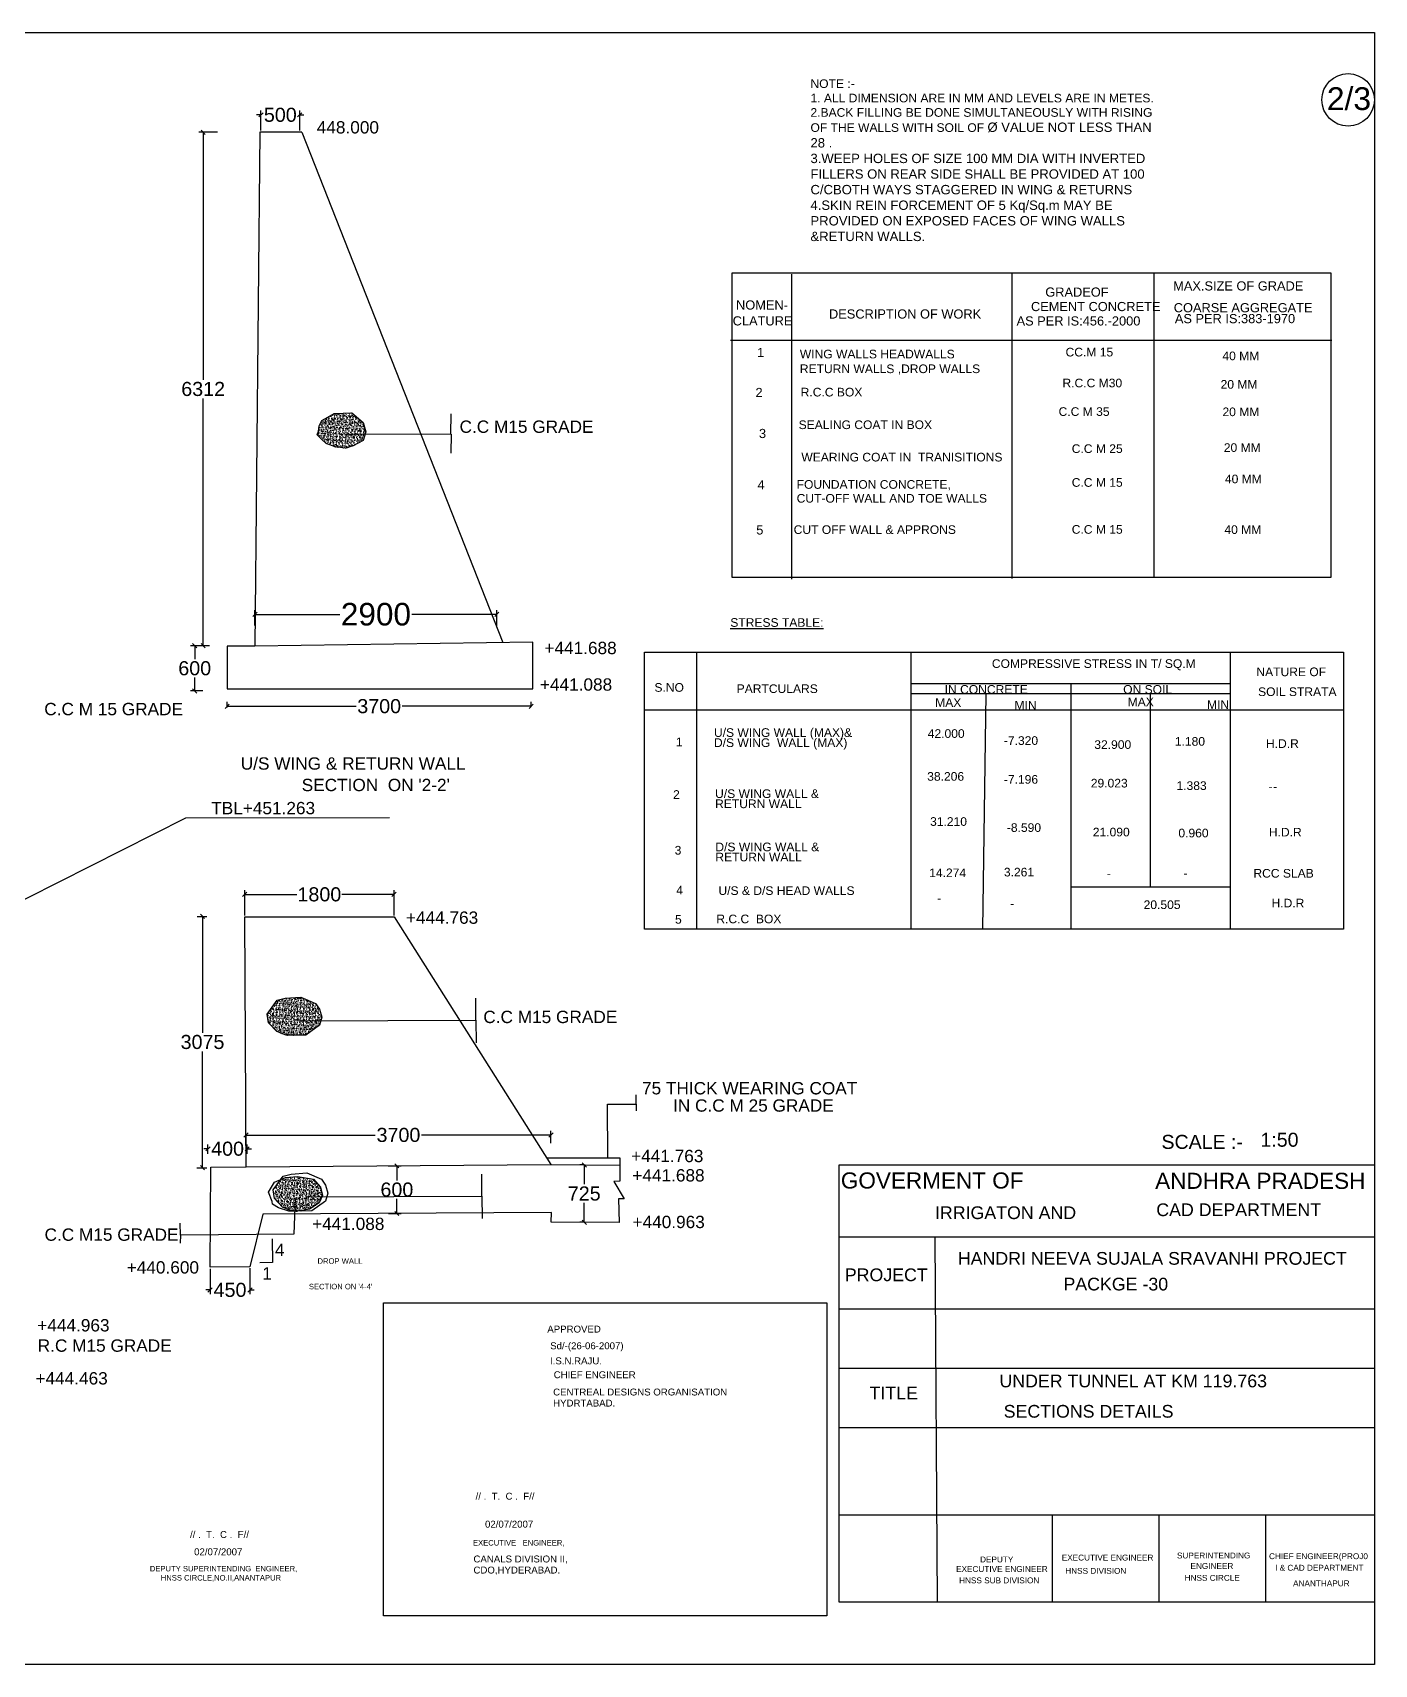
# Model space of a CAD drawing. Header units: metres. Extents: x -25.5 to 72.6, y 145.8 to 215.3.
# Drawn here: x 15.5 to 72.6, y 145.8 to 215.3 of the extents above; entities that cross this region are included whole.
import ezdxf

# ---------------------------------------------------------------- set-up
doc = ezdxf.new("R2010")
doc.units = ezdxf.units.M
doc.header["$MEASUREMENT"] = 0
doc.layers.add('DRAWING', color=7, linetype='Continuous')
doc.styles.get("Standard").update_dxf_attribs({"font": 'arial.ttf'})
doc.dimstyles.get("Standard").update_dxf_attribs({"dimtxt": 0.35, "dimasz": 0.18, "dimexe": 0.18, "dimexo": 0.0625, "dimgap": 0.09, "dimtad": 0, "dimtih": 1, "dimtoh": 1, "dimdec": 4, "dimzin": 0, "dimdsep": 46, "dimtxsty": 'Standard', "dimblk": 'OBLIQUE', "dimcen": 0.09, "dimadec": 0, "dimazin": 0, "dimtfac": 1, "dimtdec": 4, "dimtofl": 0, "dimtmove": 0, "dimatfit": 3, "dimfxl": 1, "dimtolj": 1, "dimtzin": 0, "dimarcsym": 0})
pattern_1 = [(50, (0, 0), (0.17931505, -0.01568803), [0.01875, -0.20625]), (355, (0, 0), (-0.03468783, 0.18804803), [0.015, -0.165]), (100.45144, (0.01494, -0.0013), (0.14462721, 0.17236), [0.01593505, -0.17528553]), (46.1842, (0, 0.05), (0.26681033, -0.04137982), [0.028125, -0.309375]), (96.63564, (0.02223, 0.04655), (0.2336655, 0.24352965), [0.0239026, -0.26292844]), (351.18416, (0, 0.05), (0.2336655, 0.24352965), [0.0225, -0.2475]), (21, (0.025, 0.0375), (0.14922676, -0.10065472), [0.01875, -0.20625]), (326, (0.025, 0.0375), (0.06082883, 0.18128751), [0.015, -0.165]), (71.45144, (0.03744, 0.02911), (0.2100556, 0.08063279), [0.01593505, -0.17528553]), (37.5, (0, 0), (0.003039964, 0.083223463), [0, -0.163, 0, -0.1675, 0, -0.165625]), (7.5, (0, 0), (0.065767384, 0.098602928), [0, -0.0955, 0, -0.15925, 0, -0.063125]), (327.5, (-0.05575, 0), (0.13345561, -0.005638718), [0, -0.0625, 0, -0.195, 0, -0.25875]), (317.5, (-0.08075, 0), (0.14579654, 0.025026246), [0, -0.08125, 0, -0.1295, 0, -0.18375])]

# ---------------------------------------------------------------- blocks, each defined once
blk = doc.blocks.new('_Oblique')
at = {"color": 0, "linetype": 'ByBlock', "lineweight": -2}
blk.add_line((-0.5, -0.5), (0.5, 0.5), dxfattribs=at)
blk = doc.blocks.new('*D53')
at = {"layer": 'Defpoints', "color": 0, "transparency": 16777216}
for p in [(26.832, 211.778), (25.18, 211.053), (26.832, 211.053)]:
    blk.add_point(p, dxfattribs=at)
at = {"layer": 'DRAWING', "color": 0, "lineweight": -2, "transparency": 16777216}
for p, q in [((25.18, 211.115), (25.18, 211.958)), ((26.832, 211.115), (26.832, 211.958)), ((25.18, 211.778), (25, 211.778)), ((26.832, 211.778), (27.012, 211.778))]:
    blk.add_line(p, q, dxfattribs=at)
at = {"layer": 'DRAWING', "color": 0, "lineweight": -2, "transparency": 16777216, "xscale": 0.18, "yscale": 0.18, "zscale": 0.18}
blk.add_blockref('_Oblique', (25.18, 211.778), dxfattribs=at)
at = {"layer": 'DRAWING', "color": 0, "lineweight": -2, "transparency": 16777216, "xscale": 0.18, "yscale": 0.18, "zscale": 0.18, "rotation": 180}
blk.add_blockref('_Oblique', (26.832, 211.778), dxfattribs=at)
at = {"layer": 'DRAWING', "color": 0, "transparency": 16777216, "insert": (26.006, 211.778), "char_height": 0.6, "attachment_point": 5}
blk.add_mtext('\\A1;500', dxfattribs=at)
blk = doc.blocks.new('*D54')
at = {"layer": 'Defpoints', "color": 0, "transparency": 16777216}
for p in [(23.392, 211.035), (22.723, 189.177), (23.062, 189.177)]:
    blk.add_point(p, dxfattribs=at)
at = {"layer": 'DRAWING', "color": 0, "lineweight": -2, "transparency": 16777216}
for p, q in [((23.329, 211.035), (22.543, 211.035)), ((22.723, 211.035), (22.723, 200.502)), ((22.723, 189.177), (22.723, 199.709)), ((22.999, 189.177), (22.543, 189.177))]:
    blk.add_line(p, q, dxfattribs=at)
at = {"layer": 'DRAWING', "color": 0, "lineweight": -2, "transparency": 16777216, "xscale": 0.18, "yscale": 0.18, "zscale": 0.18}
for p, rotation in [((22.723, 211.035), 90), ((22.723, 189.177), 270)]:
    blk.add_blockref('_Oblique', p, dxfattribs=dict(at, rotation=rotation))
at = {"layer": 'DRAWING', "color": 0, "transparency": 16777216, "insert": (22.723, 200.106), "char_height": 0.6, "attachment_point": 5}
blk.add_mtext('\\A1;6312', dxfattribs=at)
blk = doc.blocks.new('*D55')
at = {"layer": 'Defpoints', "color": 0, "transparency": 16777216}
for p in [(22.771, 189.177), (22.363, 187.255), (22.771, 187.255)]:
    blk.add_point(p, dxfattribs=at)
at = {"layer": 'DRAWING', "color": 0, "lineweight": -2, "transparency": 16777216}
for p, q in [((22.709, 189.177), (22.183, 189.177)), ((22.363, 189.177), (22.363, 188.612)), ((22.363, 187.255), (22.363, 187.82)), ((22.709, 187.255), (22.183, 187.255))]:
    blk.add_line(p, q, dxfattribs=at)
at = {"layer": 'DRAWING', "color": 0, "lineweight": -2, "transparency": 16777216, "xscale": 0.18, "yscale": 0.18, "zscale": 0.18}
for p, rotation in [((22.363, 189.177), 90), ((22.363, 187.255), 270)]:
    blk.add_blockref('_Oblique', p, dxfattribs=dict(at, rotation=rotation))
at = {"layer": 'DRAWING', "color": 0, "transparency": 16777216, "insert": (22.363, 188.216), "char_height": 0.6, "attachment_point": 5}
blk.add_mtext('\\A1;600', dxfattribs=at)
blk = doc.blocks.new('*D62')
at = {"layer": 'Defpoints', "color": 0, "transparency": 16777216}
for p in [(35.225, 190.514), (24.929, 189.971), (35.225, 189.961)]:
    blk.add_point(p, dxfattribs=at)
at = {"layer": 'DRAWING', "color": 0, "lineweight": -2, "transparency": 16777216}
for p, q in [((24.929, 190.034), (24.929, 190.694)), ((24.929, 190.514), (28.547, 190.514)), ((35.225, 190.514), (31.607, 190.514)), ((35.225, 190.023), (35.225, 190.694))]:
    blk.add_line(p, q, dxfattribs=at)
at = {"layer": 'DRAWING', "color": 0, "lineweight": -2, "transparency": 16777216, "xscale": 0.18, "yscale": 0.18, "zscale": 0.18, "rotation": 180}
blk.add_blockref('_Oblique', (24.929, 190.514), dxfattribs=at)
at = {"layer": 'DRAWING', "color": 0, "lineweight": -2, "transparency": 16777216, "xscale": 0.18, "yscale": 0.18, "zscale": 0.18}
blk.add_blockref('_Oblique', (35.225, 190.514), dxfattribs=at)
at = {"layer": 'DRAWING', "color": 0, "transparency": 16777216, "insert": (30.077, 190.514), "char_height": 0.6, "attachment_point": 5}
blk.add_mtext('\\A1;{\\H1.6x;2900}', dxfattribs=at)
blk = doc.blocks.new('*D56')
at = {"layer": 'Defpoints', "color": 0, "transparency": 16777216}
for p in [(23.745, 186.492), (36.684, 186.603), (36.684, 186.544)]:
    blk.add_point(p, dxfattribs=at)
at = {"layer": 'DRAWING', "color": 0, "lineweight": -2, "transparency": 16777216}
for p, q in [((23.745, 186.554), (23.745, 186.783)), ((23.745, 186.603), (29.23, 186.603)), ((36.684, 186.603), (31.199, 186.603)), ((36.684, 186.607), (36.684, 186.783))]:
    blk.add_line(p, q, dxfattribs=at)
at = {"layer": 'DRAWING', "color": 0, "lineweight": -2, "transparency": 16777216, "xscale": 0.18, "yscale": 0.18, "zscale": 0.18, "rotation": 180}
blk.add_blockref('_Oblique', (23.745, 186.603), dxfattribs=at)
at = {"layer": 'DRAWING', "color": 0, "lineweight": -2, "transparency": 16777216, "xscale": 0.18, "yscale": 0.18, "zscale": 0.18}
blk.add_blockref('_Oblique', (36.684, 186.603), dxfattribs=at)
at = {"layer": 'DRAWING', "color": 0, "transparency": 16777216, "insert": (30.215, 186.603), "char_height": 0.6, "attachment_point": 5}
blk.add_mtext('\\A1;3700', dxfattribs=at)
blk = doc.blocks.new('*D64')
at = {"layer": 'Defpoints', "color": 0, "transparency": 16777216}
for p in [(37.524, 168.349), (24.546, 167.836), (37.524, 167.946)]:
    blk.add_point(p, dxfattribs=at)
at = {"layer": 'DRAWING', "color": 0, "lineweight": -2, "transparency": 16777216}
for p, q in [((24.546, 167.898), (24.546, 168.529)), ((24.546, 168.349), (30.05, 168.349)), ((37.524, 168.349), (32.02, 168.349)), ((37.524, 168.008), (37.524, 168.529))]:
    blk.add_line(p, q, dxfattribs=at)
at = {"layer": 'DRAWING', "color": 0, "lineweight": -2, "transparency": 16777216, "xscale": 0.18, "yscale": 0.18, "zscale": 0.18, "rotation": 180}
blk.add_blockref('_Oblique', (24.546, 168.349), dxfattribs=at)
at = {"layer": 'DRAWING', "color": 0, "lineweight": -2, "transparency": 16777216, "xscale": 0.18, "yscale": 0.18, "zscale": 0.18}
blk.add_blockref('_Oblique', (37.524, 168.349), dxfattribs=at)
at = {"layer": 'DRAWING', "color": 0, "transparency": 16777216, "insert": (31.035, 168.349), "char_height": 0.6, "attachment_point": 5}
blk.add_mtext('\\A1;3700', dxfattribs=at)
blk = doc.blocks.new('*D65')
at = {"layer": 'Defpoints', "color": 0, "transparency": 16777216}
for p in [(22.4, 177.657), (22.387, 166.954), (22.695, 166.954)]:
    blk.add_point(p, dxfattribs=at)
at = {"layer": 'DRAWING', "color": 0, "lineweight": -2, "transparency": 16777216}
for p, q in [((22.463, 177.657), (22.875, 177.657)), ((22.695, 177.657), (22.695, 172.702)), ((22.695, 166.954), (22.695, 171.909)), ((22.449, 166.954), (22.875, 166.954))]:
    blk.add_line(p, q, dxfattribs=at)
at = {"layer": 'DRAWING', "color": 0, "lineweight": -2, "transparency": 16777216, "xscale": 0.18, "yscale": 0.18, "zscale": 0.18}
for p, rotation in [((22.695, 177.657), 90), ((22.695, 166.954), 270)]:
    blk.add_blockref('_Oblique', p, dxfattribs=dict(at, rotation=rotation))
at = {"layer": 'DRAWING', "color": 0, "transparency": 16777216, "insert": (22.695, 172.306), "char_height": 0.6, "attachment_point": 5}
blk.add_mtext('\\A1;3075', dxfattribs=at)
blk = doc.blocks.new('*D66')
at = {"layer": 'Defpoints', "color": 0, "transparency": 16777216}
for p in [(30.541, 167.038), (30.552, 165.006), (30.968, 165.006)]:
    blk.add_point(p, dxfattribs=at)
at = {"layer": 'DRAWING', "color": 0, "lineweight": -2, "transparency": 16777216}
for p, q in [((30.603, 167.038), (31.148, 167.038)), ((30.968, 167.038), (30.968, 166.419)), ((30.968, 165.006), (30.968, 165.626)), ((30.614, 165.006), (31.148, 165.006))]:
    blk.add_line(p, q, dxfattribs=at)
at = {"layer": 'DRAWING', "color": 0, "lineweight": -2, "transparency": 16777216, "xscale": 0.18, "yscale": 0.18, "zscale": 0.18}
for p, rotation in [((30.968, 167.038), 90), ((30.968, 165.006), 270)]:
    blk.add_blockref('_Oblique', p, dxfattribs=dict(at, rotation=rotation))
at = {"layer": 'DRAWING', "color": 0, "transparency": 16777216, "insert": (30.968, 166.022), "char_height": 0.6, "attachment_point": 5}
blk.add_mtext('\\A1;600', dxfattribs=at)
blk = doc.blocks.new('*D67')
at = {"layer": 'Defpoints', "color": 0, "transparency": 16777216}
for p in [(30.847, 178.591), (24.492, 177.632), (30.847, 177.632)]:
    blk.add_point(p, dxfattribs=at)
at = {"layer": 'DRAWING', "color": 0, "lineweight": -2, "transparency": 16777216}
for p, q in [((24.492, 177.694), (24.492, 178.771)), ((24.492, 178.591), (26.713, 178.591)), ((30.847, 178.591), (28.626, 178.591)), ((30.847, 177.694), (30.847, 178.771))]:
    blk.add_line(p, q, dxfattribs=at)
at = {"layer": 'DRAWING', "color": 0, "lineweight": -2, "transparency": 16777216, "xscale": 0.18, "yscale": 0.18, "zscale": 0.18, "rotation": 180}
blk.add_blockref('_Oblique', (24.492, 178.591), dxfattribs=at)
at = {"layer": 'DRAWING', "color": 0, "lineweight": -2, "transparency": 16777216, "xscale": 0.18, "yscale": 0.18, "zscale": 0.18}
blk.add_blockref('_Oblique', (30.847, 178.591), dxfattribs=at)
at = {"layer": 'DRAWING', "color": 0, "transparency": 16777216, "insert": (27.669, 178.591), "char_height": 0.6, "attachment_point": 5}
blk.add_mtext('\\A1;1800', dxfattribs=at)
blk = doc.blocks.new('*D68')
at = {"layer": 'Defpoints', "color": 0, "transparency": 16777216}
for p in [(23.017, 162.72), (24.716, 162.737), (24.716, 161.753)]:
    blk.add_point(p, dxfattribs=at)
at = {"layer": 'DRAWING', "color": 0, "lineweight": -2, "transparency": 16777216}
for p, q in [((23.017, 162.658), (23.017, 161.573)), ((24.716, 162.675), (24.716, 161.573)), ((23.017, 161.753), (22.837, 161.753)), ((24.716, 161.753), (24.896, 161.753))]:
    blk.add_line(p, q, dxfattribs=at)
at = {"layer": 'DRAWING', "color": 0, "lineweight": -2, "transparency": 16777216, "xscale": 0.18, "yscale": 0.18, "zscale": 0.18}
blk.add_blockref('_Oblique', (23.017, 161.753), dxfattribs=at)
at = {"layer": 'DRAWING', "color": 0, "lineweight": -2, "transparency": 16777216, "xscale": 0.18, "yscale": 0.18, "zscale": 0.18, "rotation": 180}
blk.add_blockref('_Oblique', (24.716, 161.753), dxfattribs=at)
at = {"layer": 'DRAWING', "color": 0, "transparency": 16777216, "insert": (23.866, 161.753), "char_height": 0.6, "attachment_point": 5}
blk.add_mtext('\\A1;450', dxfattribs=at)
blk = doc.blocks.new('*D76')
at = {"layer": 'Defpoints', "color": 0, "transparency": 16777216}
for p in [(38.994, 167.076), (38.943, 164.634), (38.984, 164.634)]:
    blk.add_point(p, dxfattribs=at)
at = {"layer": 'DRAWING', "color": 0, "lineweight": -2, "transparency": 16777216}
for p, q in [((38.932, 167.076), (38.763, 167.076)), ((38.943, 167.076), (38.943, 166.252)), ((38.943, 164.634), (38.943, 165.459)), ((38.921, 164.634), (38.763, 164.634))]:
    blk.add_line(p, q, dxfattribs=at)
at = {"layer": 'DRAWING', "color": 0, "lineweight": -2, "transparency": 16777216, "xscale": 0.18, "yscale": 0.18, "zscale": 0.18}
for p, rotation in [((38.943, 167.076), 90), ((38.943, 164.634), 270)]:
    blk.add_blockref('_Oblique', p, dxfattribs=dict(at, rotation=rotation))
at = {"layer": 'DRAWING', "color": 0, "transparency": 16777216, "insert": (38.943, 165.855), "char_height": 0.6, "attachment_point": 5}
blk.add_mtext('\\A1;725', dxfattribs=at)
blk = doc.blocks.new('*D77')
at = {"layer": 'Defpoints', "color": 0, "transparency": 16777216}
for p in [(22.925, 167.762), (22.925, 167.489), (24.598, 167.489)]:
    blk.add_point(p, dxfattribs=at)
at = {"layer": 'DRAWING', "color": 0, "lineweight": -2, "transparency": 16777216}
for p, q in [((22.925, 167.762), (22.745, 167.762)), ((22.925, 167.551), (22.925, 167.942)), ((24.598, 167.551), (24.598, 167.942)), ((24.598, 167.762), (24.778, 167.762))]:
    blk.add_line(p, q, dxfattribs=at)
at = {"layer": 'DRAWING', "color": 0, "lineweight": -2, "transparency": 16777216, "xscale": 0.18, "yscale": 0.18, "zscale": 0.18}
blk.add_blockref('_Oblique', (22.925, 167.762), dxfattribs=at)
at = {"layer": 'DRAWING', "color": 0, "lineweight": -2, "transparency": 16777216, "xscale": 0.18, "yscale": 0.18, "zscale": 0.18, "rotation": 180}
blk.add_blockref('_Oblique', (24.598, 167.762), dxfattribs=at)
at = {"layer": 'DRAWING', "color": 0, "transparency": 16777216, "insert": (23.762, 167.762), "char_height": 0.6, "attachment_point": 5}
blk.add_mtext('\\A1;400', dxfattribs=at)

msp = doc.modelspace()

# ---------------------------------------------------------------- hatches: boundary and pattern name
at = {"layer": 'DRAWING'}
h = msp.add_hatch(dxfattribs=at)
h.set_pattern_fill('AR-CONC', color=256, scale=0.025)
h.set_pattern_definition(pattern_1)
h.paths.add_polyline_path([(29.65384, 198.28971), (29.52679, 198.68629), (29.04766, 199.09068), (28.67715, 199.07494), (28.30395, 199.05907), (28.12925, 198.97182), (27.77987, 198.77354), (27.66076, 198.53559), (27.63694, 198.3135), (27.57031, 198.15817), (27.76399, 197.97245), (27.9625, 197.78209), (28.33571, 197.64725), (28.78038, 197.59173), (29.10594, 197.69484), (29.52679, 197.91693)])
h = msp.add_hatch(dxfattribs=at)
h.set_pattern_fill('AR-CONC', color=256, scale=0.025)
h.set_pattern_definition(pattern_1)
h.paths.add_polyline_path([(27.67892, 173.02234), (27.77438, 173.36802), (27.67295, 173.70774), (27.50589, 173.9521), (26.87941, 174.22029), (26.21117, 174.17261), (25.87108, 174.08917), (25.45342, 173.49914), (25.50115, 173.12962), (25.85318, 172.7601), (26.25293, 172.59323), (27.10017, 172.60515)])
h = msp.add_hatch(dxfattribs=at)
h.set_pattern_fill('AR-CONC', color=256, scale=0.025)
h.set_pattern_definition(pattern_1)
h.paths.add_polyline_path([(27.79632, 165.76772), (27.72028, 166.13066), (27.42454, 166.46827), (26.73168, 166.57799), (26.2247, 166.54423), (26.02189, 166.45583), (25.7065, 166.01026), (25.75423, 165.64074), (26.10625, 165.27122), (26.49534, 165.1088), (26.62481, 165.10602), (26.78198, 165.10823), (27.25395, 165.19466), (27.66113, 165.46387)])

# ---------------------------------------------------------------- linework, layer by layer
for points in [[(-25.4851, 215.27885), (72.57494, 215.27885), (72.57494, 145.81303), (-25.4851, 145.81303)], [(45.24436, 205.05588), (70.72572, 205.05588), (70.72572, 192.08643), (45.24436, 192.08643)], [(41.511, 188.90934), (71.26431, 188.90934), (71.26431, 177.11165), (41.511, 177.11165)], [(49.79864, 167.08375), (72.57494, 167.08375), (72.57494, 148.465), (49.79864, 148.465)], [(30.39477, 161.19934), (49.27377, 161.19934), (49.27377, 147.88428), (30.39477, 147.88428)]]:
    msp.add_lwpolyline(points, close=True, dxfattribs=at)
for points in [[(26.91737, 211.04424), (25.13392, 211.0449), (24.92096, 189.16112), (23.74766, 189.16112), (23.74766, 187.33924), (36.75384, 187.33924), (36.75384, 189.32641), (24.92096, 189.16112)], [(26.91737, 211.04424), (35.48208, 189.30865)], [(47.76077, 204.9928), (47.76077, 192.01778)], [(57.14256, 205.06057), (57.14256, 192.04206)], [(63.19196, 205.05588), (63.19196, 192.08643)], [(45.16369, 202.18424), (70.76504, 202.18424)], [(27.63694, 198.3135), (27.66076, 198.53559), (27.77987, 198.77354), (28.12925, 198.97182), (28.30395, 199.05907), (28.67715, 199.07494), (29.04766, 199.09068), (29.52679, 198.68629), (29.65384, 198.28971), (29.52679, 197.91693), (29.10594, 197.69484), (28.78038, 197.59173), (28.33571, 197.64725), (27.9625, 197.78209), (27.76399, 197.97245), (27.57031, 198.15817), (27.63694, 198.3135)], [(28.78104, 198.19317), (33.26872, 198.18234), (33.27683, 199.05744)], [(33.27472, 198.18232), (33.26678, 197.37644)], [(43.71708, 188.90934), (43.71708, 177.11165)], [(52.86616, 177.11165), (52.86616, 188.90934)], [(66.43827, 188.90934), (66.43827, 177.11165)], [(52.86616, 187.57054), (66.43827, 187.57054)], [(59.65222, 187.57054), (59.65222, 177.11165)], [(66.43827, 187.13452), (52.86616, 187.13452)], [(56.03893, 187.13452), (55.90154, 177.11165)], [(63.04524, 178.91689), (63.04524, 187.13452)], [(41.511, 186.45605), (71.26431, 186.45605)], [(4.71827, 173.09851), (5.79567, 173.67174), (21.98501, 181.85355), (30.6491, 181.86931)], [(59.65222, 178.91689), (66.43827, 178.91689)], [(24.49185, 177.63159), (30.84709, 177.63159), (37.52506, 167.08816), (40.4631, 167.06397), (40.45753, 166.38655), (40.20741, 166.36484), (40.64064, 165.63433), (40.40546, 165.633), (40.42625, 164.62878), (37.5414, 164.64002), (37.54297, 165.04446), (25.25836, 164.97713), (24.71611, 162.73735), (23.01678, 162.72049), (23.04462, 166.98152), (24.55062, 166.99561), (37.52506, 167.08816)], [(24.55062, 166.99561), (24.49185, 177.63159)], [(25.45342, 173.49914), (25.87108, 174.08917), (26.21117, 174.17261), (26.87941, 174.22029), (27.50589, 173.9521), (27.67295, 173.70774), (27.77438, 173.36802), (27.67892, 173.02234), (27.10017, 172.60515), (26.25293, 172.59323), (25.85318, 172.7601), (25.50115, 173.12962), (25.45342, 173.49914)], [(26.83673, 173.21161), (34.33508, 173.24037), (34.33151, 174.17111)], [(34.33508, 173.24037), (34.33878, 172.27772)], [(39.94692, 167.38258), (39.93735, 169.6594), (41.1511, 169.6645), (41.14944, 170.05909)], [(41.1511, 169.6645), (41.15229, 169.38007)], [(25.7065, 166.01026), (26.12415, 166.60029), (26.46424, 166.68373), (27.13249, 166.73141), (27.75897, 166.46321), (27.92603, 166.21886), (28.02746, 165.87914), (27.932, 165.53346), (27.35325, 165.11627), (26.50601, 165.10435), (26.10625, 165.27122), (25.75423, 165.64074), (25.7065, 166.01026)], [(37.34212, 167.37699), (40.46286, 167.38369), (40.4631, 167.06397)], [(25.65858, 165.51451), (25.49804, 165.91121), (25.75998, 166.34166), (26.2247, 166.54423), (26.73168, 166.57799), (27.42454, 166.46827), (27.72028, 166.13066), (27.79632, 165.76772), (27.66113, 165.46387), (27.25395, 165.19466), (26.75467, 165.10323), (26.36773, 165.11154), (25.93086, 165.24869), (25.67706, 165.40247), (25.65858, 165.51451)], [(27.0898, 165.72273), (34.58816, 165.75149), (34.58459, 166.68222)], [(26.64612, 165.64266), (26.5893, 164.12355), (21.76852, 164.08224), (21.75572, 164.0827), (21.74537, 164.60095)], [(34.58816, 165.75149), (34.59185, 164.78884)], [(21.75573, 164.08234), (21.74343, 163.74027)], [(49.79864, 164.00994), (72.57494, 164.00994)], [(53.97296, 148.465), (53.87655, 164.00994)], [(25.6566, 163.92663), (25.67494, 162.92366), (25.12893, 162.91368)], [(49.79864, 160.95171), (72.57494, 160.95171)], [(49.79864, 158.42442), (72.57494, 158.42442)], [(72.57494, 155.88185), (49.79864, 155.88185)], [(72.57494, 152.16836), (49.79864, 152.16836)], [(58.85909, 152.16836), (58.85909, 148.465)], [(63.40169, 152.16836), (63.40169, 148.465)], [(67.96245, 148.465), (67.96245, 152.16836)]]:
    msp.add_lwpolyline(points, dxfattribs=at)
msp.add_circle((71.45744, 212.41655), 1.1175, dxfattribs=at)

# ---------------------------------------------------------------- texts
for s, height, p in [('2/3', 0.968841, (70.55334, 211.98485)), ('448.000', 0.524695, (27.55775, 210.98544)), ('GRADEOF ', 0.390097, (58.56786, 204.03858)), ('MAX.SIZE OF GRADE', 0.390097, (64.0117, 204.30103)), ('NOMEN-', 0.390097, (45.4046, 203.48876)), ('CEMENT CONCRETE', 0.390097, (57.95848, 203.42344)), ('COARSE AGGREGATE', 0.390097, (64.03658, 203.37373)), ('CLATURE', 0.390097, (45.26259, 202.81313)), ('DESCRIPTION OF WORK ', 0.390097, (49.36122, 203.10648)), ('AS PER IS:456.-2000', 0.390097, (57.34541, 202.81076)), ('AS PER IS:383-1970', 0.390097, (64.08351, 202.90973)), ('1', 0.3901, (46.30001, 201.46822)), ('WING WALLS HEADWALLS', 0.3676886, (48.12062, 201.41115)), ('CC.M 15', 0.367689, (59.43067, 201.49388)), ('40 MM ', 0.367689, (66.1069, 201.33268)), ('RETURN WALLS ,DROP WALLS', 0.3676886, (48.12062, 200.78449)), ('2', 0.3901, (46.23313, 199.76387)), ('R.C.C BOX', 0.367689, (48.1564, 199.7901)), ('R.C.C M30', 0.367689, (59.29908, 200.17886)), ('20 MM ', 0.367689, (66.03026, 200.12121)), ('C.C M15 GRADE', 0.5246951, (33.63629, 198.24124)), ('SEALING COAT IN BOX', 0.3676886, (48.06994, 198.40175)), ('C.C M 35', 0.367689, (59.1346, 198.96247)), ('20 MM ', 0.367689, (66.10986, 198.95126)), ('3', 0.3901, (46.3805, 198.01936)), ('WEARING COAT IN  TRANISITIONS', 0.3676886, (48.18491, 197.02292)), ('C.C M 25', 0.367689, (59.69384, 197.38445)), ('20 MM ', 0.367689, (66.16672, 197.42918)), ('4', 0.3901, (46.31856, 195.83369)), ('FOUNDATION CONCRETE, ', 0.3676886, (47.9851, 195.86038)), ('C.C M 15', 0.367689, (59.69384, 195.94445)), ('40 MM ', 0.367689, (66.21471, 196.09515)), ('CUT-OFF WALL AND TOE WALLS', 0.3676886, (47.9851, 195.26972)), ('5', 0.3901, (46.26547, 193.91295)), ('CUT OFF WALL & APPRONS', 0.3676886, (47.85792, 193.93695)), ('C.C M 15', 0.367689, (59.69384, 193.94536)), ('40 MM ', 0.367689, (66.19196, 193.93697)), ('%%USTRESS TABLE:', 0.3676886, (45.16068, 189.98317)), ('+441.688', 0.524695, (37.24766, 188.82063)), ('COMPRESSIVE STRESS IN T/ SQ.M', 0.3676886, (56.29416, 188.23398)), ('NATURE OF ', 0.367689, (67.55346, 187.88299)), ('+441.088', 0.524695, (37.05577, 187.26512)), ('S.NO ', 0.367689, (41.93154, 187.21834)), ('PARTCULARS ', 0.3676886, (45.43173, 187.1659)), ('MAX', 0.367689, (53.88013, 186.57425)), ('IN CONCRETE', 0.3676886, (54.28412, 187.13452)), ('ON SOIL', 0.367689, (61.88299, 187.13452)), ('MAX', 0.367689, (62.07449, 186.60097)), ('SOIL STRATA', 0.3676886, (67.62577, 187.03684)), ('C.C M 15 GRADE', 0.5246951, (15.95966, 186.21993)), ('MIN', 0.367689, (57.25732, 186.45605)), ('MIN', 0.367689, (65.45168, 186.48277)), ('U/S WING WALL (MAX)&', 0.3676886, (44.46545, 185.29714)), ('42.000', 0.367689, (53.56476, 185.25579)), ('1', 0.36769, (42.84221, 184.90135)), ('D/S WING  WALL (MAX)', 0.3676886, (44.46545, 184.86631)), ('-7.320', 0.367689, (56.80514, 184.95737)), ('32.900', 0.367689, (60.65453, 184.7852)), ('1.180', 0.367689, (64.08155, 184.92071)), ('H.D.R', 0.367689, (67.96171, 184.82748)), ('U/S WING & RETURN WALL', 0.5246951, (24.32323, 183.90161)), ("SECTION  ON '2-2'", 0.5246951, (26.91648, 182.9879)), ('38.206', 0.367689, (53.54178, 183.43083)), ('-7.196', 0.367689, (56.80514, 183.30457)), ('29.023', 0.367689, (60.50515, 183.14388)), ('1.383', 0.367689, (64.15264, 183.03776)), ('2', 0.36769, (42.72431, 182.65926)), ('U/S WING WALL &', 0.3676886, (44.5132, 182.69604)), ('-', 0.36769, (68.0722, 183.00827)), ('-', 0.36769, (68.26561, 183.00508)), ('TBL+451.263', 0.5246951, (23.06579, 182.00419)), ('RETURN WALL', 0.3676886, (44.5132, 182.26521)), ('31.210', 0.367689, (53.66475, 181.51027)), ('-8.590', 0.367689, (56.9317, 181.25272)), ('21.090', 0.367689, (60.5912, 181.06142)), ('0.960', 0.367689, (64.23381, 181.02087)), ('H.D.R', 0.367689, (68.08417, 181.05681)), ('3', 0.36769, (42.79215, 180.28773)), ('D/S WING WALL &', 0.3676886, (44.52513, 180.42904)), ('RETURN WALL', 0.3676886, (44.52513, 179.99822)), ('14.274', 0.367689, (53.62614, 179.32564)), ('3.261', 0.367689, (56.80666, 179.35683)), ('-', 0.36769, (61.18947, 179.28978)), ('-', 0.36769, (64.45538, 179.31243)), ('RCC SLAB ', 0.367689, (67.42631, 179.30624)), ('4', 0.36769, (42.86076, 178.58924)), ('U/S & D/S HEAD WALLS', 0.3676886, (44.65602, 178.5686)), ('+444.763', 0.524695, (31.35277, 177.34113)), ('-', 0.36769, (53.96742, 178.24097)), ('-', 0.36769, (57.07458, 178.01443)), ('20.505', 0.367689, (62.75425, 177.96964)), ('H.D.R', 0.367689, (68.19743, 178.0376)), ('5', 0.36769, (42.80767, 177.34608)), ('R.C.C  BOX', 0.367689, (44.56662, 177.36327)), ('C.C M15 GRADE', 0.5246951, (34.64793, 173.1138)), ('75 THICK WEARING COAT', 0.5246951, (41.40234, 170.07773)), ('IN C.C M 25 GRADE', 0.5246951, (42.72252, 169.34194)), ('SCALE :-', 0.595833, (63.51403, 167.7584)), ('1:50', 0.595833, (67.72702, 167.85005)), ('+441.763', 0.524695, (40.93817, 167.19326)), ('+441.688', 0.524695, (40.98966, 166.36975)), ('GOVERMENT OF  ', 0.6862901, (49.86593, 166.0708)), ('ANDHRA PRADESH ', 0.6862901, (63.24509, 166.0559)), ('CAD DEPARTMENT ', 0.5414126, (63.29219, 164.89543)), ('+441.088', 0.524695, (27.36028, 164.30433)), ('+440.963', 0.524695, (40.99732, 164.38576)), ('IRRIGATON AND ', 0.5414126, (53.87235, 164.76997)), ('C.C M15 GRADE', 0.5246951, (15.97178, 163.8452)), ('4', 0.5247, (25.77733, 163.19164)), ('HANDRI NEEVA SUJALA SRAVANHI PROJECT ', 0.5414126, (54.84498, 162.82603)), ('+440.600', 0.524695, (19.46892, 162.4498)), ('1', 0.5247, (25.23795, 162.19608)), ('DROP WALL ', 0.232258, (27.59103, 162.86662)), ('PROJECT ', 0.541413, (50.03527, 162.12639)), ("SECTION ON '4-4'", 0.232258, (27.22284, 161.7808)), ('PACKGE -30', 0.541413, (59.34178, 161.73136)), ('+444.963', 0.524695, (15.66085, 159.98669)), ('APPROVED', 0.293717, (37.37112, 159.93856)), ('R.C M15 GRADE', 0.5246951, (15.68083, 159.12145)), ('Sd/-(26-06-2007)', 0.2937167, (37.49369, 159.22841)), ('I.S.N.RAJU.', 0.2937167, (37.48676, 158.58678)), ('+444.463', 0.524695, (15.58468, 157.728)), ('CHIEF ENGINEER', 0.2937167, (37.64369, 157.99593)), ('UNDER TUNNEL AT KM 119.763', 0.5414126, (56.61621, 157.60659)), ('CENTREAL DESIGNS ORGANISATION ', 0.2937167, (37.61955, 157.26039)), ('HYDRTABAD.', 0.293717, (37.61955, 156.78856)), ('TITLE ', 0.541413, (51.08826, 157.09294)), ('SECTIONS DETAILS', 0.5414126, (56.79684, 156.31522)), ('// .  T.  C .  F//', 0.2937167, (34.3187, 152.82543)), ('// .  T.  C .  F//', 0.2937167, (22.16447, 151.19448)), ('02/07/2007', 0.293717, (34.71961, 151.63445)), ('02/07/2007', 0.293717, (22.33812, 150.4575)), ('EXECUTIVE   ENGINEER,', 0.232258, (34.20865, 150.87251)), ('CANALS DIVISION II,', 0.2937167, (34.22804, 150.15271)), ('DEPUTY ', 0.25, (55.79278, 150.15453)), ('EXECUTIVE ENGINEER ', 0.25, (59.26898, 150.23366)), ('SUPERINTENDING ', 0.25, (64.1726, 150.32272)), ('ENGINEER ', 0.25, (64.74818, 149.87666)), ('CHIEF ENGINEER(PROJ0', 0.25, (68.09126, 150.29235)), ('I & CAD DEPARTMENT ', 0.25, (68.34905, 149.80078)), ('DEPUTY SUPERINTENDING  ENGINEER,', 0.232258, (20.45417, 149.77123)), ('HNSS CIRCLE,NO.II,ANANTAPUR', 0.232258, (20.91859, 149.38247)), ('CDO,HYDERABAD.', 0.2937167, (34.22804, 149.68088)), ('EXECUTIVE ENGINEER ', 0.25, (54.77064, 149.74812)), ('HNSS SUB DIVISION ', 0.25, (54.89965, 149.2624)), ('HNSS DIVISION ', 0.25, (59.41783, 149.66865)), ('HNSS CIRCLE', 0.25, (64.50009, 149.37112)), ('ANANTHAPUR', 0.25, (69.11459, 149.13753))]:
    msp.add_text(s, height=height, dxfattribs=at).set_placement(p)
at = {"layer": 'DRAWING', "insert": (48.57316, 213.29022), "char_height": 0.36768862, "width": 15.2416376, "attachment_point": 1}
msp.add_mtext('NOTE :-\\P1. ALL DIMENSION ARE IN MM AND LEVELS ARE IN METES.\\P2.BACK FILLING BE DONE SIMULTANEOUSLY WITH RISING OF THE WALLS WITH SOIL OF {\\H1.0833x;Ø VALUE NOT LESS THAN 28 .\\P3.WEEP HOLES OF SIZE 100 MM DIA WITH INVERTED FILLERS ON REAR SIDE SHALL BE PROVIDED AT 100 C/CBOTH WAYS STAGGERED IN WING & RETURNS \\P4.SKIN REIN FORCEMENT OF 5 Kq/Sq.m MAY BE PROVIDED ON EXPOSED FACES OF WING WALLS &RETURN WALLS.}', dxfattribs=at)

# ---------------------------------------------------------------- dimensions: what is measured, and where the dimension line sits
at = {"layer": 'DRAWING'}
for base, p1, p2, text, picture, middle in [((26.8322, 211.77778), (25.17992, 211.05286), (26.8322, 211.05286), '500', '*D53', (26.00606, 211.77778)), ((35.22509, 190.51424), (24.92885, 189.97132), (35.22509, 189.96085), '{\\H1.6x;2900}', '*D62', (30.07697, 190.51424)), ((36.68404, 186.60253), (23.74497, 186.49178), (36.68404, 186.54426), '3700', '*D56', (30.21451, 186.60253)), ((30.84709, 178.5909), (24.49185, 177.63159), (30.84709, 177.63159), '1800', '*D67', (27.66947, 178.5909)), ((22.92539, 167.7618), (24.59811, 167.48858), (22.92539, 167.48858), '400', '*D77', (23.76175, 167.7618)), ((37.52388, 168.34937), (24.54598, 167.83558), (37.52388, 167.94558), '3700', '*D64', (31.03493, 168.34937)), ((24.71611, 161.75265), (23.01678, 162.72049), (24.71611, 162.73735), '450', '*D68', (23.86644, 161.75265))]:
    dim = msp.add_linear_dim(base=base, p1=p1, p2=p2, text=text, dimstyle='Standard', override={"dimtxt": 0.6}, dxfattribs=at)
    dim.commit()
    dim.dimension.update_dxf_attribs({"geometry": picture, "text_midpoint": middle})
for base, p1, p2, text, picture, middle in [((22.72338, 189.17676), (23.3917, 211.03476), (23.06177, 189.17676), '6312', '*D54', (22.72338, 200.10576)), ((22.36343, 187.25537), (22.77132, 189.17676), (22.77132, 187.25537), '600', '*D55', (22.36343, 188.21607)), ((22.69517, 166.95388), (22.40021, 177.65732), (22.38669, 166.95388), '3075', '*D65', (22.69517, 172.3056)), ((30.96801, 165.00614), (30.5406, 167.03834), (30.55174, 165.00614), '600', '*D66', (30.96801, 166.02224)), ((38.94318, 164.6344), (38.99408, 167.07607), (38.98382, 164.6344), '725', '*D76', (38.94318, 165.85523))]:
    dim = msp.add_linear_dim(base=base, p1=p1, p2=p2, angle=90, text=text, dimstyle='Standard', override={"dimtxt": 0.6}, dxfattribs=at)
    dim.commit()
    dim.dimension.update_dxf_attribs({"geometry": picture, "text_midpoint": middle})

doc.saveas('drawing.dxf')
